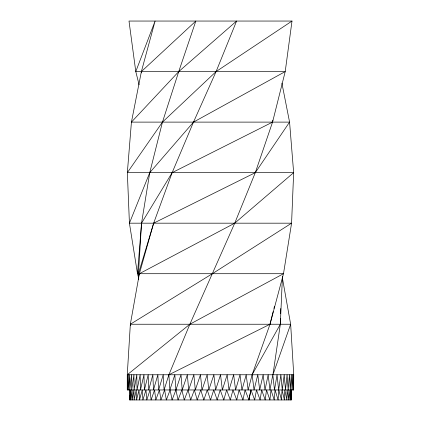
<?xml version="1.0" encoding="UTF-8"?>
<svg xmlns="http://www.w3.org/2000/svg" width="421" height="421" viewBox="0 0 421 421"><rect width="100%" height="100%" fill="white"/><g stroke="black" fill="none" stroke-linecap="round" stroke-linejoin="round"><path stroke-width="0.63" d="M138.683 278.128L137.499 273.708L129.421 223.177L127.347 172.647L131.431 122.111L178.736 71.581L236.591 21.05L216.094 71.581L193.497 122.111L172.152 172.647L153.654 223.177L139.367 273.708L130.347 324.238L127.263 374.769L127.263 389.962L293.669 389.962L293.737 374.769L290.653 324.238L282.317 277.544M291.237 389.962L291.237 399.95L129.763 399.95L129.873 395.582M280.486 318.334L280.333 324.238L272.929 374.769L290.653 324.238L130.347 324.238L130.778 325.47M280.602 313.74L280.739 308.488M282.449 276.334L280.333 324.238L252.116 374.769L248.137 389.962L246.185 374.769L241.959 389.962L240.017 374.769L235.576 389.962L233.66 374.769L229.024 389.962L227.151 374.769L222.346 389.962L220.536 374.769L215.589 389.962L213.852 374.769L208.8 389.962L207.148 374.769L202.022 389.962L200.464 374.769L195.302 389.962L193.849 374.769L188.682 389.962L187.34 374.769L182.209 389.962L180.983 374.769L175.92 389.962L172.073 399.95L170.121 389.962L166.337 399.95L164.627 389.962L160.906 399.95L159.433 389.962L155.817 399.95L154.565 389.962L151.097 399.95L150.065 389.962L146.787 399.95L145.95 389.962L142.908 399.95L142.261 389.962L139.493 399.95L139.009 389.962L136.562 399.95L136.22 389.962L134.136 399.95L133.915 389.962L132.231 399.95L132.11 389.962L130.863 399.95L130.805 389.962L130.036 399.95L130.021 389.962M139.104 84.847L135.783 71.581L129 21.05L292 21.05L285.217 71.581L272.561 122.111L255.31 172.647L234.734 223.177L189.86 324.238L168.884 374.769L164.079 389.962L163.216 374.769L158.601 389.962L157.859 374.769L153.47 389.962L152.839 374.769L148.718 389.962L148.197 374.769L144.377 389.962L143.956 374.769L140.477 389.962L140.151 374.769L137.041 389.962L136.799 374.769L134.094 389.962L133.925 374.769L131.657 389.962L131.547 374.769L129.747 389.962L129.684 374.769L128.368 389.962L128.342 374.769L127.542 389.962L127.531 374.769M272.834 120.169L272.561 122.111L172.152 172.647L141.54 223.177L137.499 273.708L283.501 273.708L291.579 223.177L293.653 172.647L289.569 122.111L281.891 83.095M293.737 374.769L127.263 374.769L189.86 324.238L283.501 273.708L270.014 324.238L168.884 374.769L169.868 389.962L174.815 374.769L175.92 389.962L178.067 399.95L181.877 389.962L184.282 399.95L188.04 389.962L190.681 399.95L194.355 389.962L197.212 399.95L200.77 389.962L203.832 399.95L207.248 389.962L210.5 399.95L213.752 389.962L217.168 399.95L220.23 389.962L223.788 399.95L226.645 389.962L230.319 399.95L232.96 389.962L236.718 399.95L239.123 389.962L242.933 399.95L245.106 389.962L248.927 399.95L250.863 389.962M248.927 399.95L251.005 389.962L254.663 399.95L256.484 389.962L260.094 399.95L261.667 389.962L265.183 399.95L266.514 389.962L269.903 399.95L271.003 389.962L274.213 399.95L275.102 389.962L278.092 399.95L278.781 389.962L281.507 399.95L282.023 389.962L284.438 399.95L284.801 389.962L286.864 399.95L287.096 389.962L288.769 399.95L288.901 389.962L290.137 399.95L290.195 389.962L290.964 399.95L290.979 389.962L291.237 399.95L291.127 395.582M273.15 311.608L270.014 324.238L252.116 374.769L254.063 389.962L257.784 374.769L259.699 389.962L263.141 374.769L265.009 389.962L268.161 374.769L269.956 389.962L272.803 374.769L274.503 389.962L277.044 374.769L278.628 389.962L280.849 374.769L282.302 389.962L284.201 374.769L285.496 389.962L287.075 374.769L288.19 389.962L289.453 374.769L290.364 389.962L291.316 374.769L292.011 389.962L292.658 374.769L293.116 389.962L293.469 374.769L293.669 389.962M273.934 308.446L274.408 306.551M292 21.05L216.094 71.581L162.464 122.111L127.347 172.647L293.653 172.647L234.734 223.177L139.367 273.708L139.398 275.018M130.347 324.238L212.368 273.708L291.579 223.177L129.421 223.177L149.75 172.647L162.464 122.111L178.736 71.581L195.844 21.05L141.377 71.581L131.431 122.111L289.569 122.111L255.31 172.647L153.654 223.177L138.435 273.708L138.693 279.612M138.746 274.971L138.435 273.708L141.54 223.177L149.75 172.647L193.497 122.111L285.217 71.581L135.783 71.581L155.091 21.05L141.377 71.581L141.556 72.875M129.763 389.962L129.763 399.95"/></g></svg>
